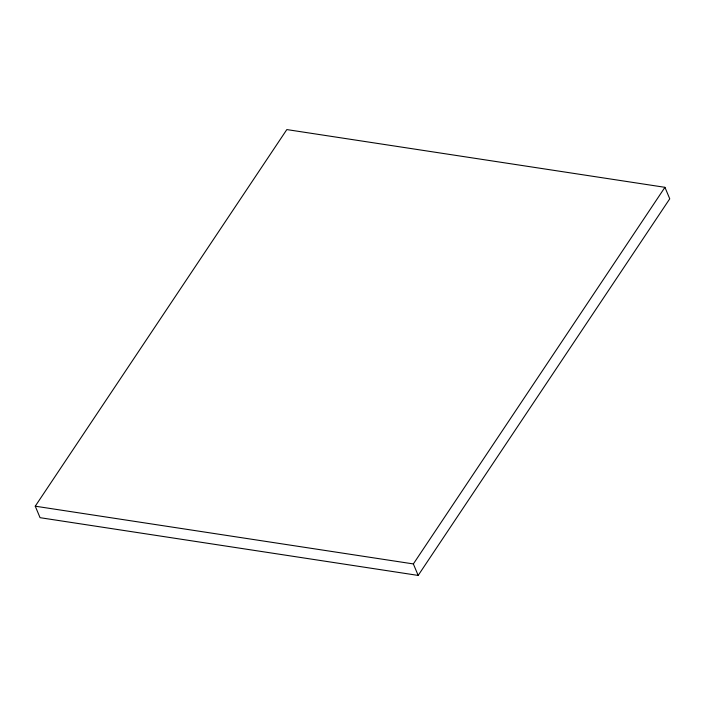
<?xml version="1.0" encoding="UTF-8"?>
<svg xmlns="http://www.w3.org/2000/svg" width="705" height="705" viewBox="0 0 705 705"><rect width="100%" height="100%" fill="white"/><g stroke="black" fill="none" stroke-linecap="round" stroke-linejoin="round"><path stroke-width="1.06" d="M35.25 506.19L286.829 129.579L664.938 187.319L669.75 198.81L418.171 575.421L40.062 517.682L35.25 506.19L413.359 563.929L418.171 575.421M413.359 563.929L664.938 187.319"/></g></svg>
